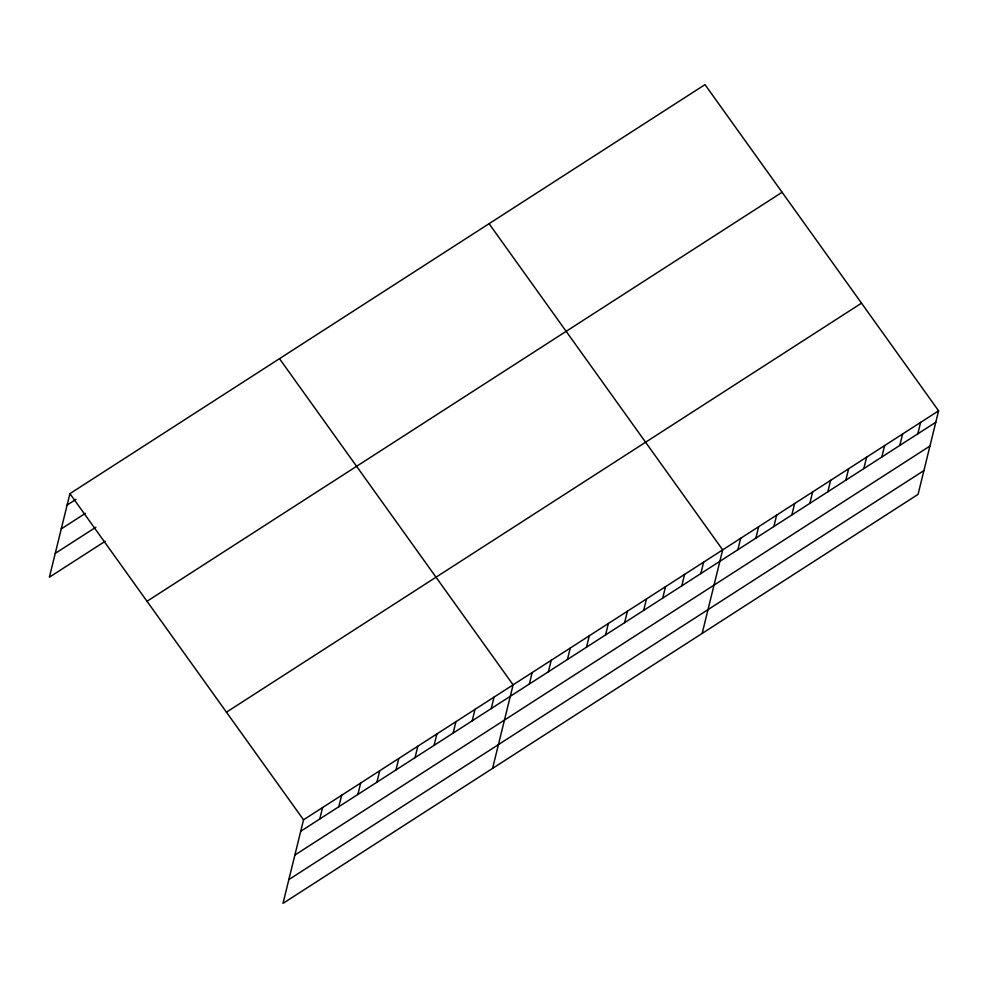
<?xml version="1.0" encoding="UTF-8"?>
<svg xmlns="http://www.w3.org/2000/svg" width="988" height="988" viewBox="0 0 988 988"><rect width="100%" height="100%" fill="white"/><g stroke="black" fill="none" stroke-linecap="round" stroke-linejoin="round"><path stroke-width="1.48" d="M938.6 410.81L303.526 819.818L283 903.378L918.074 494.358L938.6 410.81L705 84.622L69.926 493.642L49.4 577.19L105.284 541.202M319.766 819.003L322.582 807.554M338.822 806.727L341.638 795.278M357.878 794.451L360.682 783.015M376.922 782.187L379.738 770.739M395.978 769.911L398.794 758.475M415.034 757.648L417.838 746.199M434.078 745.372L436.894 733.936M453.134 733.108L455.95 721.66M472.19 720.832L474.993 709.384M491.234 708.569L494.049 697.12M492.58 768.405L513.105 684.845L279.493 358.669M529.346 684.017L532.149 672.581M548.389 671.754L551.205 660.305M567.445 659.478L570.261 648.042M586.501 647.214L589.305 635.766M605.558 634.938L608.361 623.502M624.601 622.675L627.417 611.226M643.657 610.399L646.473 598.95M662.713 598.135L665.517 586.687M681.757 585.859L684.573 574.411M700.813 573.583L703.629 562.147M702.159 633.432L722.673 549.871L489.072 223.683M737.863 549.736L740.667 538.287M755.857 538.139L758.66 526.703M773.851 526.555L776.654 515.106M791.845 514.958L794.648 503.522M809.839 503.374L812.642 491.925M827.833 491.789L830.636 480.341M845.814 480.193L848.63 468.757M863.808 468.608L866.624 457.16M881.802 457.024L884.618 445.576M899.796 445.427L902.612 433.991M917.79 433.843L920.606 422.395M67.11 505.078L76.002 499.36M61.268 528.876L85.4 513.34M55.242 553.391L95.885 527.221M147.014 601.284L782.088 192.265M226.437 712.187L861.511 303.168M300.723 831.266L935.784 422.259M294.869 855.065L929.943 446.045M288.854 879.579L923.928 470.572M69.926 493.642L303.526 819.818"/></g></svg>
